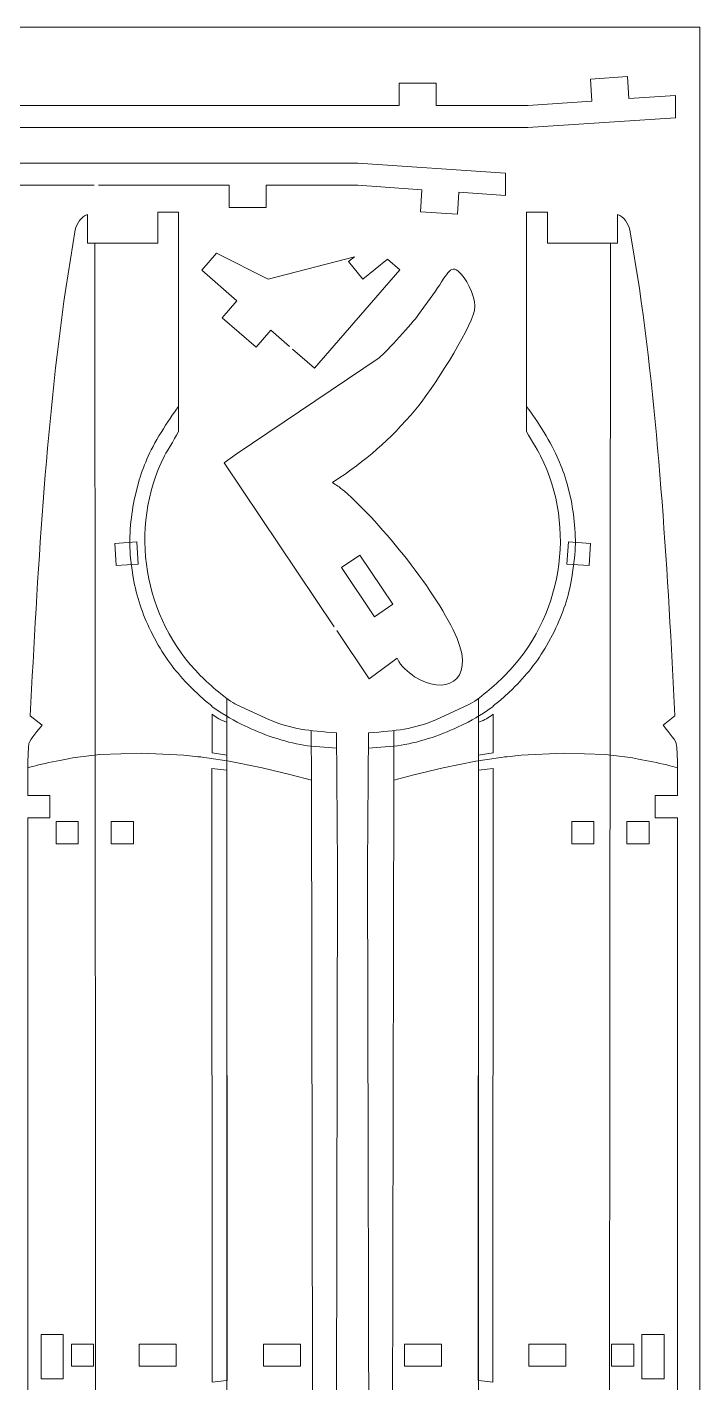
# Model space of a CAD drawing. Header units: centimetres. Extents: x -90 to 56, y -28 to 1.
# Drawn here: x -77.63 to -68.52, y -16.9 to 1.44 of the extents above; entities that cross this region are included whole.
import ezdxf

# ---------------------------------------------------------------- set-up
doc = ezdxf.new("R2010")
doc.units = ezdxf.units.CM
doc.header["$MEASUREMENT"] = 0
doc.layers.add('Camada 1', color=7, linetype='Continuous')

msp = doc.modelspace()

# ---------------------------------------------------------------- linework, layer by layer
at = {"layer": 'Camada 1', "color": 1, "lineweight": 0}
msp.add_lwpolyline([(-89.52102, -28.26382), (-68.52102, -28.26382), (-68.52102, 1.43618), (-89.52102, 1.43618), (-89.52102, -28.26382)], close=True, dxfattribs=at)
at = {"layer": 'Camada 1', "color": 3, "lineweight": 9}
for points, knots in [([(-78.4561, 0.37736), (-78.4561, 0.37736), (-80.84184, 0.37736), (-80.84184, 0.37736), (-80.84184, 0.37736), (-80.84184, 0.37736), (-80.84184, 0.67737), (-80.84184, 0.67737), (-80.84184, 0.67737), (-80.84184, 0.67737), (-81.34188, 0.67737), (-81.34188, 0.67737), (-81.34188, 0.67737), (-81.34188, 0.67737), (-81.34188, 0.37736), (-81.34188, 0.37736), (-81.34188, 0.37736), (-81.34188, 0.37736), (-82.59195, 0.37736), (-82.59195, 0.37736), (-82.59195, 0.37736), (-82.59195, 0.37736), (-83.59201, 0.45677), (-83.59201, 0.45677), (-83.59201, 0.45677), (-83.59201, 0.45677), (-83.56848, 0.75679), (-83.56848, 0.75679), (-83.56848, 0.75679), (-83.56848, 0.75679), (-84.0685, 0.79503), (-84.0685, 0.79503), (-84.0685, 0.79503), (-84.0685, 0.79503), (-84.09203, 0.49501), (-84.09203, 0.49501), (-84.09203, 0.49501), (-84.09203, 0.49501), (-84.59207, 0.53619), (-84.59207, 0.53619), (-84.59207, 0.53619), (-84.59207, 0.53619), (-84.59207, 0.23617), (-84.59207, 0.23617), (-84.59207, 0.23617), (-84.59207, 0.23617), (-82.59195, 0.07734), (-82.59195, 0.07734), (-82.59195, 0.07734), (-82.59195, 0.07734), (-70.85009, 0.07734), (-70.85009, 0.07734), (-70.85009, 0.07734), (-70.85009, 0.07734), (-68.84997, 0.2097), (-68.84997, 0.2097), (-68.84997, 0.2097), (-68.84997, 0.2097), (-68.84997, 0.50972), (-68.84997, 0.50972), (-68.84997, 0.50972), (-68.84997, 0.50972), (-69.48236, 0.46854), (-69.48236, 0.46854), (-69.48236, 0.46854), (-69.48236, 0.46854), (-69.50295, 0.76856), (-69.50295, 0.76856), (-69.50295, 0.76856), (-69.50295, 0.76856), (-70.00004, 0.73326), (-70.00004, 0.73326), (-70.00004, 0.73326), (-70.00004, 0.73326), (-69.98239, 0.43324), (-69.98239, 0.43324), (-69.98239, 0.43324), (-69.98239, 0.43324), (-70.85009, 0.37736), (-70.85009, 0.37736), (-70.85009, 0.37736), (-70.85009, 0.37736), (-72.09134, 0.37736), (-72.09134, 0.37736), (-72.09134, 0.37736), (-72.09134, 0.37736), (-72.09134, 0.67737), (-72.09134, 0.67737), (-72.09134, 0.67737), (-72.09134, 0.67737), (-72.59137, 0.67737), (-72.59137, 0.67737), (-72.59137, 0.67737), (-72.59137, 0.67737), (-72.59137, 0.37736), (-72.59137, 0.37736), (-72.59137, 0.37736), (-72.59137, 0.37736), (-78.39727, 0.37736), (-78.39727, 0.37736)], [0, 0, 0, 0, 0.03846154, 0.03846154, 0.03846154, 0.03846154, 0.07692308, 0.07692308, 0.07692308, 0.07692308, 0.11538462, 0.11538462, 0.11538462, 0.11538462, 0.15384615, 0.15384615, 0.15384615, 0.15384615, 0.19230769, 0.19230769, 0.19230769, 0.19230769, 0.23076923, 0.23076923, 0.23076923, 0.23076923, 0.26923077, 0.26923077, 0.26923077, 0.26923077, 0.30769231, 0.30769231, 0.30769231, 0.30769231, 0.34615385, 0.34615385, 0.34615385, 0.34615385, 0.38461538, 0.38461538, 0.38461538, 0.38461538, 0.42307692, 0.42307692, 0.42307692, 0.42307692, 0.46153846, 0.46153846, 0.46153846, 0.46153846, 0.5, 0.5, 0.5, 0.5, 0.53846154, 0.53846154, 0.53846154, 0.53846154, 0.57692308, 0.57692308, 0.57692308, 0.57692308, 0.61538462, 0.61538462, 0.61538462, 0.61538462, 0.65384615, 0.65384615, 0.65384615, 0.65384615, 0.69230769, 0.69230769, 0.69230769, 0.69230769, 0.73076923, 0.73076923, 0.73076923, 0.73076923, 0.76923077, 0.76923077, 0.76923077, 0.76923077, 0.80769231, 0.80769231, 0.80769231, 0.80769231, 0.84615385, 0.84615385, 0.84615385, 0.84615385, 0.88461538, 0.88461538, 0.88461538, 0.88461538, 0.92307692, 0.92307692, 0.92307692, 0.92307692, 1, 1, 1, 1]), ([(-76.71672, -0.70352), (-76.71672, -0.70352), (-83.14184, -0.70352), (-83.14184, -0.70352), (-83.14184, -0.70352), (-83.14184, -0.70352), (-83.14184, -1.00354), (-83.14184, -1.00354), (-83.14184, -1.00354), (-83.14184, -1.00354), (-83.64187, -1.00354), (-83.64187, -1.00354), (-83.64187, -1.00354), (-83.64187, -1.00354), (-83.64187, -0.70352), (-83.64187, -0.70352), (-83.64187, -0.70352), (-83.64187, -0.70352), (-84.89194, -0.70352), (-84.89194, -0.70352), (-84.89194, -0.70352), (-84.89194, -0.70352), (-85.892, -0.78294), (-85.892, -0.78294), (-85.892, -0.78294), (-85.892, -0.78294), (-85.86847, -1.08295), (-85.86847, -1.08295), (-85.86847, -1.08295), (-85.86847, -1.08295), (-86.3685, -1.12413), (-86.3685, -1.12413), (-86.3685, -1.12413), (-86.3685, -1.12413), (-86.39203, -0.82411), (-86.39203, -0.82411), (-86.39203, -0.82411), (-86.39203, -0.82411), (-86.89206, -0.86235), (-86.89206, -0.86235), (-86.89206, -0.86235), (-86.89206, -0.86235), (-86.89206, -0.56233), (-86.89206, -0.56233), (-86.89206, -0.56233), (-86.89206, -0.56233), (-84.89194, -0.4035), (-84.89194, -0.4035), (-84.89194, -0.4035), (-84.89194, -0.4035), (-73.15008, -0.4035), (-73.15008, -0.4035), (-73.15008, -0.4035), (-73.15008, -0.4035), (-71.14997, -0.5388), (-71.14997, -0.5388), (-71.14997, -0.5388), (-71.14997, -0.5388), (-71.14997, -0.83882), (-71.14997, -0.83882), (-71.14997, -0.83882), (-71.14997, -0.83882), (-71.78236, -0.7947), (-71.78236, -0.7947), (-71.78236, -0.7947), (-71.78236, -0.7947), (-71.80295, -1.09472), (-71.80295, -1.09472), (-71.80295, -1.09472), (-71.80295, -1.09472), (-72.30004, -1.06236), (-72.30004, -1.06236), (-72.30004, -1.06236), (-72.30004, -1.06236), (-72.28239, -0.76234), (-72.28239, -0.76234), (-72.28239, -0.76234), (-72.28239, -0.76234), (-73.15008, -0.70352), (-73.15008, -0.70352), (-73.15008, -0.70352), (-73.15008, -0.70352), (-74.39133, -0.70352), (-74.39133, -0.70352), (-74.39133, -0.70352), (-74.39133, -0.70352), (-74.39133, -1.00354), (-74.39133, -1.00354), (-74.39133, -1.00354), (-74.39133, -1.00354), (-74.89136, -1.00354), (-74.89136, -1.00354), (-74.89136, -1.00354), (-74.89136, -1.00354), (-74.89136, -0.70352), (-74.89136, -0.70352), (-74.89136, -0.70352), (-74.89136, -0.70352), (-76.65789, -0.70352), (-76.65789, -0.70352)], [0, 0, 0, 0, 0.03846154, 0.03846154, 0.03846154, 0.03846154, 0.07692308, 0.07692308, 0.07692308, 0.07692308, 0.11538462, 0.11538462, 0.11538462, 0.11538462, 0.15384615, 0.15384615, 0.15384615, 0.15384615, 0.19230769, 0.19230769, 0.19230769, 0.19230769, 0.23076923, 0.23076923, 0.23076923, 0.23076923, 0.26923077, 0.26923077, 0.26923077, 0.26923077, 0.30769231, 0.30769231, 0.30769231, 0.30769231, 0.34615385, 0.34615385, 0.34615385, 0.34615385, 0.38461538, 0.38461538, 0.38461538, 0.38461538, 0.42307692, 0.42307692, 0.42307692, 0.42307692, 0.46153846, 0.46153846, 0.46153846, 0.46153846, 0.5, 0.5, 0.5, 0.5, 0.53846154, 0.53846154, 0.53846154, 0.53846154, 0.57692308, 0.57692308, 0.57692308, 0.57692308, 0.61538462, 0.61538462, 0.61538462, 0.61538462, 0.65384615, 0.65384615, 0.65384615, 0.65384615, 0.69230769, 0.69230769, 0.69230769, 0.69230769, 0.73076923, 0.73076923, 0.73076923, 0.73076923, 0.76923077, 0.76923077, 0.76923077, 0.76923077, 0.80769231, 0.80769231, 0.80769231, 0.80769231, 0.84615385, 0.84615385, 0.84615385, 0.84615385, 0.88461538, 0.88461538, 0.88461538, 0.88461538, 0.92307692, 0.92307692, 0.92307692, 0.92307692, 1, 1, 1, 1]), ([(-73.43652, -8.10903), (-73.82521, -8.07581), (-74.03452, -8.06214), (-74.3454, -7.93255), (-74.3454, -7.93255), (-74.3454, -7.93255), (-74.7866, -7.72959), (-74.7866, -7.72959), (-74.7866, -7.72959), (-74.92739, -7.65939), (-75.1493, -7.46398), (-75.2778, -7.33545), (-75.2778, -7.33545), (-76.05511, -6.55801), (-76.25751, -5.34408), (-75.76605, -4.36175), (-75.76605, -4.36175), (-75.72921, -4.28811), (-75.58329, -4.0601), (-75.57488, -4.02938), (-75.57488, -4.02938), (-75.57488, -4.02938), (-75.57488, -1.06745), (-75.57488, -1.06745), (-75.57488, -1.06745), (-75.57488, -1.06745), (-75.85725, -1.06745), (-75.85725, -1.06745), (-75.85725, -1.06745), (-75.85725, -1.06745), (-75.85725, -1.48512), (-75.85725, -1.48512), (-75.85725, -1.48512), (-75.85725, -1.48512), (-76.8073, -1.48512), (-76.8073, -1.48512), (-76.8073, -1.48512), (-76.8073, -1.48512), (-76.8073, -1.0998), (-76.8073, -1.0998), (-76.8073, -1.0998), (-76.89083, -1.12764), (-76.95326, -1.21891), (-76.97496, -1.30569), (-76.97496, -1.30569), (-76.97496, -1.30569), (-77.10144, -2.09691), (-77.10144, -2.09691), (-77.10144, -2.09691), (-77.37695, -4.00389), (-77.48381, -5.95636), (-77.58382, -7.8796), (-77.58382, -7.8796), (-77.58382, -7.8796), (-77.42204, -8.00314), (-77.42204, -8.00314), (-77.42204, -8.00314), (-77.4642, -8.05793), (-77.58308, -8.1913), (-77.60147, -8.25316), (-77.60147, -8.25316), (-77.62327, -8.32651), (-77.61618, -8.94981), (-77.61618, -8.95614), (-77.61618, -8.95614), (-77.61618, -8.95614), (-77.31616, -8.95614), (-77.31616, -8.95614), (-77.31616, -8.95614), (-77.31616, -8.95614), (-77.31616, -9.2591), (-77.31616, -9.2591), (-77.31616, -9.2591), (-77.31616, -9.2591), (-77.61618, -9.2591), (-77.61618, -9.2591), (-77.61618, -9.2591), (-77.61618, -15.52613), (-77.61618, -21.79316), (-77.61618, -28.06019), (-77.61618, -28.06019), (-77.61618, -28.06019), (-75.28957, -27.71605), (-75.28957, -27.71605), (-75.28957, -27.71605), (-75.28957, -27.71605), (-75.29251, -24.13349), (-75.29251, -24.13349), (-75.29251, -24.13349), (-75.29826, -24.11818), (-75.51185, -23.89822), (-75.57782, -23.79523), (-75.57782, -23.79523), (-75.75587, -23.51826), (-75.88078, -23.28935), (-75.96314, -22.95989), (-75.96314, -22.95989), (-76.06, -22.57246), (-76.08082, -22.10275), (-75.97784, -21.7157), (-75.97784, -21.7157), (-75.86804, -21.30304), (-75.72017, -20.95916), (-75.43663, -20.62446), (-75.43663, -20.62446), (-75.00378, -20.1135), (-74.40625, -19.78323), (-73.75712, -19.70676), (-73.75712, -19.70676), (-73.75712, -19.70676), (-73.44534, -19.68617), (-73.44534, -19.68617), (-73.44534, -19.68617), (-73.44534, -19.68617), (-73.42475, -9.91796), (-73.42475, -9.91796), (-73.42475, -9.91796), (-73.42475, -9.91796), (-73.43652, -8.10903), (-73.43652, -8.10903)], [0, 0, 0, 0, 0.03225806, 0.03225806, 0.03225806, 0.03225806, 0.06451613, 0.06451613, 0.06451613, 0.06451613, 0.09677419, 0.09677419, 0.09677419, 0.09677419, 0.12903226, 0.12903226, 0.12903226, 0.12903226, 0.16129032, 0.16129032, 0.16129032, 0.16129032, 0.19354839, 0.19354839, 0.19354839, 0.19354839, 0.22580645, 0.22580645, 0.22580645, 0.22580645, 0.25806452, 0.25806452, 0.25806452, 0.25806452, 0.29032258, 0.29032258, 0.29032258, 0.29032258, 0.32258065, 0.32258065, 0.32258065, 0.32258065, 0.35483871, 0.35483871, 0.35483871, 0.35483871, 0.38709677, 0.38709677, 0.38709677, 0.38709677, 0.41935484, 0.41935484, 0.41935484, 0.41935484, 0.4516129, 0.4516129, 0.4516129, 0.4516129, 0.48387097, 0.48387097, 0.48387097, 0.48387097, 0.51612903, 0.51612903, 0.51612903, 0.51612903, 0.5483871, 0.5483871, 0.5483871, 0.5483871, 0.58064516, 0.58064516, 0.58064516, 0.58064516, 0.61290323, 0.61290323, 0.61290323, 0.61290323, 0.64516129, 0.64516129, 0.64516129, 0.64516129, 0.67741935, 0.67741935, 0.67741935, 0.67741935, 0.70967742, 0.70967742, 0.70967742, 0.70967742, 0.74193548, 0.74193548, 0.74193548, 0.74193548, 0.77419355, 0.77419355, 0.77419355, 0.77419355, 0.80645161, 0.80645161, 0.80645161, 0.80645161, 0.83870968, 0.83870968, 0.83870968, 0.83870968, 0.87096774, 0.87096774, 0.87096774, 0.87096774, 0.90322581, 0.90322581, 0.90322581, 0.90322581, 0.93548387, 0.93548387, 0.93548387, 0.93548387, 1, 1, 1, 1]), ([(-73.00552, -8.10903), (-72.61684, -8.0758), (-72.40752, -8.06214), (-72.09665, -7.93255), (-72.09665, -7.93255), (-72.09665, -7.93255), (-71.65545, -7.72959), (-71.65545, -7.72959), (-71.65545, -7.72959), (-71.51466, -7.65939), (-71.29274, -7.46398), (-71.16424, -7.33545), (-71.16424, -7.33545), (-70.38693, -6.55801), (-70.18453, -5.34407), (-70.67599, -4.36175), (-70.67599, -4.36175), (-70.71284, -4.2881), (-70.85876, -4.0601), (-70.86717, -4.02938), (-70.86717, -4.02938), (-70.86717, -4.02938), (-70.86717, -1.06744), (-70.86717, -1.06744), (-70.86717, -1.06744), (-70.86717, -1.06744), (-70.5848, -1.06744), (-70.5848, -1.06744), (-70.5848, -1.06744), (-70.5848, -1.06744), (-70.5848, -1.48511), (-70.5848, -1.48511), (-70.5848, -1.48511), (-70.5848, -1.48511), (-69.63474, -1.48511), (-69.63474, -1.48511), (-69.63474, -1.48511), (-69.63474, -1.48511), (-69.63474, -1.0998), (-69.63474, -1.0998), (-69.63474, -1.0998), (-69.55122, -1.12764), (-69.48878, -1.21891), (-69.46708, -1.30569), (-69.46708, -1.30569), (-69.46708, -1.30569), (-69.3406, -2.09691), (-69.3406, -2.09691), (-69.3406, -2.09691), (-69.06509, -4.00389), (-68.95824, -5.95636), (-68.85822, -7.8796), (-68.85822, -7.8796), (-68.85822, -7.8796), (-69.02, -8.00314), (-69.02, -8.00314), (-69.02, -8.00314), (-68.97784, -8.05793), (-68.85897, -8.19129), (-68.84058, -8.25315), (-68.84058, -8.25315), (-68.81878, -8.32651), (-68.82587, -8.94981), (-68.82587, -8.95614), (-68.82587, -8.95614), (-68.82587, -8.95614), (-69.12589, -8.95614), (-69.12589, -8.95614), (-69.12589, -8.95614), (-69.12589, -8.95614), (-69.12589, -9.2591), (-69.12589, -9.2591), (-69.12589, -9.2591), (-69.12589, -9.2591), (-68.82587, -9.2591), (-68.82587, -9.2591), (-68.82587, -9.2591), (-68.82587, -15.52613), (-68.82587, -21.79316), (-68.82587, -28.06019), (-68.82587, -28.06019), (-68.82587, -28.06019), (-71.15248, -27.71605), (-71.15248, -27.71605), (-71.15248, -27.71605), (-71.15248, -27.71605), (-71.14954, -24.13349), (-71.14954, -24.13349), (-71.14954, -24.13349), (-71.14378, -24.11818), (-70.9302, -23.89822), (-70.86423, -23.79523), (-70.86423, -23.79523), (-70.68617, -23.51826), (-70.56127, -23.28935), (-70.47891, -22.95989), (-70.47891, -22.95989), (-70.38205, -22.57246), (-70.36122, -22.10275), (-70.4642, -21.7157), (-70.4642, -21.7157), (-70.574, -21.30303), (-70.72188, -20.95915), (-71.00541, -20.62446), (-71.00541, -20.62446), (-71.43826, -20.1135), (-72.03579, -19.78323), (-72.68492, -19.70676), (-72.68492, -19.70676), (-72.68492, -19.70676), (-72.9967, -19.68617), (-72.9967, -19.68617), (-72.9967, -19.68617), (-72.9967, -19.68617), (-73.01729, -9.91795), (-73.01729, -9.91795), (-73.01729, -9.91795), (-73.01729, -9.91795), (-73.00552, -8.10903), (-73.00552, -8.10903)], [0, 0, 0, 0, 0.03225806, 0.03225806, 0.03225806, 0.03225806, 0.06451613, 0.06451613, 0.06451613, 0.06451613, 0.09677419, 0.09677419, 0.09677419, 0.09677419, 0.12903226, 0.12903226, 0.12903226, 0.12903226, 0.16129032, 0.16129032, 0.16129032, 0.16129032, 0.19354839, 0.19354839, 0.19354839, 0.19354839, 0.22580645, 0.22580645, 0.22580645, 0.22580645, 0.25806452, 0.25806452, 0.25806452, 0.25806452, 0.29032258, 0.29032258, 0.29032258, 0.29032258, 0.32258065, 0.32258065, 0.32258065, 0.32258065, 0.35483871, 0.35483871, 0.35483871, 0.35483871, 0.38709677, 0.38709677, 0.38709677, 0.38709677, 0.41935484, 0.41935484, 0.41935484, 0.41935484, 0.4516129, 0.4516129, 0.4516129, 0.4516129, 0.48387097, 0.48387097, 0.48387097, 0.48387097, 0.51612903, 0.51612903, 0.51612903, 0.51612903, 0.5483871, 0.5483871, 0.5483871, 0.5483871, 0.58064516, 0.58064516, 0.58064516, 0.58064516, 0.61290323, 0.61290323, 0.61290323, 0.61290323, 0.64516129, 0.64516129, 0.64516129, 0.64516129, 0.67741935, 0.67741935, 0.67741935, 0.67741935, 0.70967742, 0.70967742, 0.70967742, 0.70967742, 0.74193548, 0.74193548, 0.74193548, 0.74193548, 0.77419355, 0.77419355, 0.77419355, 0.77419355, 0.80645161, 0.80645161, 0.80645161, 0.80645161, 0.83870968, 0.83870968, 0.83870968, 0.83870968, 0.87096774, 0.87096774, 0.87096774, 0.87096774, 0.90322581, 0.90322581, 0.90322581, 0.90322581, 0.93548387, 0.93548387, 0.93548387, 0.93548387, 1, 1, 1, 1]), ([(-74.03231, -2.92055), (-74.03231, -2.92055), (-73.73596, -3.17816), (-73.73596, -3.17816), (-73.73596, -3.17816), (-73.73596, -3.17816), (-72.58007, -1.84846), (-72.58007, -1.84846), (-72.58007, -1.84846), (-72.58007, -1.84846), (-72.74656, -1.70374), (-72.74656, -1.70374), (-72.74656, -1.70374), (-72.74656, -1.70374), (-73.08437, -1.9713), (-73.08437, -1.9713), (-73.08437, -1.9713), (-73.08437, -1.9713), (-73.27413, -1.73229), (-73.27413, -1.73229), (-73.27413, -1.73229), (-73.27413, -1.73229), (-73.19521, -1.66839), (-73.19521, -1.66839), (-73.19521, -1.66839), (-73.19521, -1.66839), (-74.36245, -1.97102), (-74.36245, -1.97102), (-74.36245, -1.97102), (-74.36245, -1.97102), (-75.06253, -1.61966), (-75.06253, -1.61966), (-75.06253, -1.61966), (-75.06253, -1.61966), (-75.26322, -1.85053), (-75.26322, -1.85053), (-75.26322, -1.85053), (-75.26322, -1.85053), (-74.78596, -2.26541), (-74.78596, -2.26541), (-74.78596, -2.26541), (-74.78596, -2.26541), (-74.98472, -2.49406), (-74.98472, -2.49406), (-74.98472, -2.49406), (-74.98472, -2.49406), (-74.52742, -2.89158), (-74.52742, -2.89158), (-74.52742, -2.89158), (-74.52742, -2.89158), (-74.32866, -2.66293), (-74.32866, -2.66293), (-74.32866, -2.66293), (-74.32866, -2.66293), (-74.07671, -2.88195), (-74.07671, -2.88195)], [0, 0, 0, 0, 0.06666667, 0.06666667, 0.06666667, 0.06666667, 0.13333333, 0.13333333, 0.13333333, 0.13333333, 0.2, 0.2, 0.2, 0.2, 0.26666667, 0.26666667, 0.26666667, 0.26666667, 0.33333333, 0.33333333, 0.33333333, 0.33333333, 0.4, 0.4, 0.4, 0.4, 0.46666667, 0.46666667, 0.46666667, 0.46666667, 0.53333333, 0.53333333, 0.53333333, 0.53333333, 0.6, 0.6, 0.6, 0.6, 0.66666667, 0.66666667, 0.66666667, 0.66666667, 0.73333333, 0.73333333, 0.73333333, 0.73333333, 0.8, 0.8, 0.8, 0.8, 0.86666667, 0.86666667, 0.86666667, 0.86666667, 1, 1, 1, 1]), ([(-73.46851, -6.67597), (-73.46851, -6.67597), (-74.96086, -4.45545), (-74.96086, -4.45545), (-74.96086, -4.45545), (-74.96086, -4.45545), (-74.79834, -4.33875), (-74.79834, -4.33875), (-74.79834, -4.33875), (-74.79834, -4.33875), (-72.86296, -3.03687), (-72.86296, -3.03687), (-72.86296, -3.03687), (-72.74962, -2.94321), (-72.4138, -2.56815), (-72.3277, -2.45231), (-72.3277, -2.45231), (-72.3277, -2.45231), (-72.10099, -2.13618), (-72.10099, -2.13618), (-72.10099, -2.13618), (-71.92956, -1.89157), (-71.89241, -1.73799), (-71.7457, -1.91074), (-71.7457, -1.91074), (-71.65638, -2.01592), (-71.53743, -2.24891), (-71.5734, -2.39765), (-71.5734, -2.39765), (-71.64237, -2.68283), (-72.13915, -3.46198), (-72.36647, -3.73087), (-72.36647, -3.73087), (-72.73669, -4.1688), (-73.01909, -4.40523), (-73.4918, -4.72407), (-73.4918, -4.72407), (-73.43804, -4.76537), (-73.41318, -4.76932), (-73.33209, -4.83987), (-73.33209, -4.83987), (-72.83485, -5.27249), (-72.06532, -6.21887), (-71.80637, -6.83356), (-71.80637, -6.83356), (-71.55774, -7.42376), (-71.98854, -7.60475), (-72.38116, -7.349), (-72.38116, -7.349), (-72.47135, -7.27963), (-72.56993, -7.21871), (-72.61665, -7.09982), (-72.61665, -7.09982), (-72.61665, -7.09982), (-72.99694, -7.37762), (-72.99694, -7.37762), (-72.99694, -7.37762), (-72.99694, -7.37762), (-73.43569, -6.72479), (-73.43569, -6.72479)], [0, 0, 0, 0, 0.0625, 0.0625, 0.0625, 0.0625, 0.125, 0.125, 0.125, 0.125, 0.1875, 0.1875, 0.1875, 0.1875, 0.25, 0.25, 0.25, 0.25, 0.3125, 0.3125, 0.3125, 0.3125, 0.375, 0.375, 0.375, 0.375, 0.4375, 0.4375, 0.4375, 0.4375, 0.5, 0.5, 0.5, 0.5, 0.5625, 0.5625, 0.5625, 0.5625, 0.625, 0.625, 0.625, 0.625, 0.6875, 0.6875, 0.6875, 0.6875, 0.75, 0.75, 0.75, 0.75, 0.8125, 0.8125, 0.8125, 0.8125, 0.875, 0.875, 0.875, 0.875, 1, 1, 1, 1])]:
    msp.add_open_spline(points, degree=3, knots=knots, dxfattribs=at)
for points in [[(-76.71024, -1.48512), (-76.71024, -1.48512), (-76.68965, -27.92195), (-76.68965, -27.92195)], [(-69.73181, -1.48511), (-69.73181, -1.48511), (-69.7524, -27.92194), (-69.7524, -27.92194)], [(-74.92483, -20.15385), (-74.92483, -20.15385), (-74.92483, -7.63842), (-74.92483, -7.63842)], [(-71.51721, -20.15384), (-71.51721, -20.15384), (-71.51721, -7.63841), (-71.51721, -7.63841)]]:
    msp.add_open_spline(points, degree=3, dxfattribs=at)
at = {"layer": 'Camada 1', "color": 1, "lineweight": 9}
for points, knots in [([(-75.57488, -3.69407), (-75.71913, -3.88642), (-75.91926, -4.19702), (-76.00431, -4.40881), (-76.00431, -4.40881), (-76.04319, -4.50562), (-76.09398, -4.62631), (-76.11903, -4.72648), (-76.11903, -4.72648), (-76.11903, -4.72648), (-76.17785, -4.95885), (-76.17785, -4.95885), (-76.17785, -4.95885), (-76.22319, -5.20152), (-76.25391, -5.49856), (-76.22491, -5.74419), (-76.22491, -5.74419), (-76.22491, -5.74419), (-76.18962, -6.00891), (-76.18962, -6.00891), (-76.18962, -6.00891), (-76.14063, -6.27083), (-76.07028, -6.49368), (-75.95137, -6.73248), (-75.95137, -6.73248), (-75.95137, -6.73248), (-75.85137, -6.92073), (-75.85137, -6.92073), (-75.85137, -6.92073), (-75.7193, -7.15185), (-75.57057, -7.33101), (-75.38369, -7.51782), (-75.38369, -7.51782), (-75.38369, -7.51782), (-75.22486, -7.66489), (-75.22486, -7.66489), (-75.22486, -7.66489), (-75.22486, -7.66489), (-75.12485, -7.74136), (-75.12485, -7.74136), (-75.12485, -7.74136), (-75.12485, -7.74136), (-75.12485, -7.75019), (-75.12485, -7.75019), (-75.12485, -7.75019), (-74.90921, -7.89396), (-74.87262, -7.92445), (-74.63953, -8.03256), (-74.63953, -8.03256), (-74.40219, -8.14263), (-74.09026, -8.25012), (-73.83066, -8.28257), (-73.83066, -8.28257), (-73.83066, -8.28257), (-73.43652, -8.31493), (-73.43652, -8.31493)], [0, 0, 0, 0, 0.06666667, 0.06666667, 0.06666667, 0.06666667, 0.13333333, 0.13333333, 0.13333333, 0.13333333, 0.2, 0.2, 0.2, 0.2, 0.26666667, 0.26666667, 0.26666667, 0.26666667, 0.33333333, 0.33333333, 0.33333333, 0.33333333, 0.4, 0.4, 0.4, 0.4, 0.46666667, 0.46666667, 0.46666667, 0.46666667, 0.53333333, 0.53333333, 0.53333333, 0.53333333, 0.6, 0.6, 0.6, 0.6, 0.66666667, 0.66666667, 0.66666667, 0.66666667, 0.73333333, 0.73333333, 0.73333333, 0.73333333, 0.8, 0.8, 0.8, 0.8, 0.86666667, 0.86666667, 0.86666667, 0.86666667, 1, 1, 1, 1]), ([(-70.86717, -3.69406), (-70.72291, -3.88642), (-70.52278, -4.19701), (-70.43773, -4.40881), (-70.43773, -4.40881), (-70.39885, -4.50562), (-70.34806, -4.62631), (-70.32302, -4.72648), (-70.32302, -4.72648), (-70.32302, -4.72648), (-70.26419, -4.95885), (-70.26419, -4.95885), (-70.26419, -4.95885), (-70.21886, -5.20152), (-70.18814, -5.49856), (-70.21713, -5.74418), (-70.21713, -5.74418), (-70.21713, -5.74418), (-70.25242, -6.00891), (-70.25242, -6.00891), (-70.25242, -6.00891), (-70.30141, -6.27083), (-70.37176, -6.49367), (-70.49067, -6.73248), (-70.49067, -6.73248), (-70.49067, -6.73248), (-70.59068, -6.92072), (-70.59068, -6.92072), (-70.59068, -6.92072), (-70.72275, -7.15184), (-70.87147, -7.331), (-71.05835, -7.51782), (-71.05835, -7.51782), (-71.05835, -7.51782), (-71.21718, -7.66489), (-71.21718, -7.66489), (-71.21718, -7.66489), (-71.21718, -7.66489), (-71.31719, -7.74136), (-71.31719, -7.74136), (-71.31719, -7.74136), (-71.31719, -7.74136), (-71.31719, -7.75019), (-71.31719, -7.75019), (-71.31719, -7.75019), (-71.53284, -7.89396), (-71.56942, -7.92444), (-71.80252, -8.03255), (-71.80252, -8.03255), (-72.03986, -8.14263), (-72.35178, -8.25012), (-72.61138, -8.28257), (-72.61138, -8.28257), (-72.61138, -8.28257), (-73.00552, -8.31492), (-73.00552, -8.31492)], [0, 0, 0, 0, 0.06666667, 0.06666667, 0.06666667, 0.06666667, 0.13333333, 0.13333333, 0.13333333, 0.13333333, 0.2, 0.2, 0.2, 0.2, 0.26666667, 0.26666667, 0.26666667, 0.26666667, 0.33333333, 0.33333333, 0.33333333, 0.33333333, 0.4, 0.4, 0.4, 0.4, 0.46666667, 0.46666667, 0.46666667, 0.46666667, 0.53333333, 0.53333333, 0.53333333, 0.53333333, 0.6, 0.6, 0.6, 0.6, 0.66666667, 0.66666667, 0.66666667, 0.66666667, 0.73333333, 0.73333333, 0.73333333, 0.73333333, 0.8, 0.8, 0.8, 0.8, 0.86666667, 0.86666667, 0.86666667, 0.86666667, 1, 1, 1, 1]), ([(-75.12191, -8.3767), (-75.12191, -8.3767), (-75.12191, -7.85607), (-75.12191, -7.85607), (-75.12191, -7.85607), (-75.04466, -7.91402), (-75.02395, -7.9299), (-74.92778, -7.96196), (-74.92778, -7.96196), (-74.92778, -7.96196), (-74.92483, -7.96196), (-74.92483, -7.96196), (-74.92483, -7.96196), (-74.92483, -7.96196), (-74.92483, -8.40905), (-74.92483, -8.40905), (-74.92483, -8.40905), (-74.92483, -8.40905), (-75.12191, -8.3767), (-75.12191, -8.3767)], [0, 0, 0, 0, 0.16666667, 0.16666667, 0.16666667, 0.16666667, 0.33333333, 0.33333333, 0.33333333, 0.33333333, 0.5, 0.5, 0.5, 0.5, 0.66666667, 0.66666667, 0.66666667, 0.66666667, 1, 1, 1, 1]), ([(-71.32013, -8.37669), (-71.32013, -8.37669), (-71.32013, -7.85607), (-71.32013, -7.85607), (-71.32013, -7.85607), (-71.39739, -7.91402), (-71.41809, -7.9299), (-71.51426, -7.96196), (-71.51426, -7.96196), (-71.51426, -7.96196), (-71.51721, -7.96196), (-71.51721, -7.96196), (-71.51721, -7.96196), (-71.51721, -7.96196), (-71.51721, -8.40904), (-71.51721, -8.40904), (-71.51721, -8.40904), (-71.51721, -8.40904), (-71.32013, -8.37669), (-71.32013, -8.37669)], [0, 0, 0, 0, 0.16666667, 0.16666667, 0.16666667, 0.16666667, 0.33333333, 0.33333333, 0.33333333, 0.33333333, 0.5, 0.5, 0.5, 0.5, 0.66666667, 0.66666667, 0.66666667, 0.66666667, 1, 1, 1, 1]), ([(-73.75712, -19.70382), (-73.75712, -19.70382), (-73.77772, -8.75024), (-73.77772, -8.75024), (-73.77772, -8.75024), (-73.77772, -8.75024), (-73.78065, -8.07962), (-73.78065, -8.07962)], [0, 0, 0, 0, 0.33333333, 0.33333333, 0.33333333, 0.33333333, 1, 1, 1, 1]), ([(-72.68492, -19.70382), (-72.68492, -19.70382), (-72.66433, -8.75024), (-72.66433, -8.75024), (-72.66433, -8.75024), (-72.66433, -8.75024), (-72.66139, -8.07961), (-72.66139, -8.07961)], [0, 0, 0, 0, 0.33333333, 0.33333333, 0.33333333, 0.33333333, 1, 1, 1, 1]), ([(-77.61618, -8.58259), (-77.47353, -8.53505), (-77.09424, -8.45778), (-76.93966, -8.43846), (-76.93966, -8.43846), (-76.93966, -8.43846), (-76.64259, -8.40317), (-76.64259, -8.40317), (-76.64259, -8.40317), (-76.64259, -8.40317), (-76.07491, -8.38257), (-76.07491, -8.38257), (-76.07491, -8.38257), (-76.07491, -8.38257), (-75.50429, -8.41199), (-75.50429, -8.41199), (-75.50429, -8.41199), (-75.398, -8.42527), (-75.30788, -8.42628), (-75.19545, -8.44728), (-75.19545, -8.44728), (-75.19545, -8.44728), (-74.88954, -8.49141), (-74.88954, -8.49141), (-74.88954, -8.49141), (-74.88954, -8.49141), (-74.4454, -8.57964), (-74.4454, -8.57964), (-74.4454, -8.57964), (-74.4454, -8.57964), (-74.05126, -8.67377), (-74.05126, -8.67377), (-74.05126, -8.67377), (-74.05126, -8.67377), (-73.77772, -8.75024), (-73.77772, -8.75024)], [0, 0, 0, 0, 0.1, 0.1, 0.1, 0.1, 0.2, 0.2, 0.2, 0.2, 0.3, 0.3, 0.3, 0.3, 0.4, 0.4, 0.4, 0.4, 0.5, 0.5, 0.5, 0.5, 0.6, 0.6, 0.6, 0.6, 0.7, 0.7, 0.7, 0.7, 0.8, 0.8, 0.8, 0.8, 1, 1, 1, 1]), ([(-68.82587, -8.58258), (-68.96851, -8.53504), (-69.34781, -8.45778), (-69.50238, -8.43846), (-69.50238, -8.43846), (-69.50238, -8.43846), (-69.79946, -8.40316), (-69.79946, -8.40316), (-69.79946, -8.40316), (-69.79946, -8.40316), (-70.36714, -8.38257), (-70.36714, -8.38257), (-70.36714, -8.38257), (-70.36714, -8.38257), (-70.93776, -8.41199), (-70.93776, -8.41199), (-70.93776, -8.41199), (-71.04405, -8.42527), (-71.13416, -8.42628), (-71.2466, -8.44728), (-71.2466, -8.44728), (-71.2466, -8.44728), (-71.5525, -8.49141), (-71.5525, -8.49141), (-71.5525, -8.49141), (-71.5525, -8.49141), (-71.99664, -8.57964), (-71.99664, -8.57964), (-71.99664, -8.57964), (-71.99664, -8.57964), (-72.39078, -8.67377), (-72.39078, -8.67377), (-72.39078, -8.67377), (-72.39078, -8.67377), (-72.66433, -8.75024), (-72.66433, -8.75024)], [0, 0, 0, 0, 0.1, 0.1, 0.1, 0.1, 0.2, 0.2, 0.2, 0.2, 0.3, 0.3, 0.3, 0.3, 0.4, 0.4, 0.4, 0.4, 0.5, 0.5, 0.5, 0.5, 0.6, 0.6, 0.6, 0.6, 0.7, 0.7, 0.7, 0.7, 0.8, 0.8, 0.8, 0.8, 1, 1, 1, 1]), ([(-75.12485, -8.58847), (-75.12485, -8.58847), (-75.11897, -16.88895), (-75.11897, -16.88895), (-75.11897, -16.88895), (-75.11897, -16.88895), (-74.92778, -16.86836), (-74.92778, -16.86836), (-74.92778, -16.86836), (-74.92778, -16.86836), (-74.91896, -16.86542), (-74.91896, -16.86542), (-74.91896, -16.86542), (-74.91896, -16.86542), (-74.92483, -8.61494), (-74.92483, -8.61494), (-74.92483, -8.61494), (-74.92483, -8.61494), (-75.12485, -8.58847), (-75.12485, -8.58847)], [0, 0, 0, 0, 0.16666667, 0.16666667, 0.16666667, 0.16666667, 0.33333333, 0.33333333, 0.33333333, 0.33333333, 0.5, 0.5, 0.5, 0.5, 0.66666667, 0.66666667, 0.66666667, 0.66666667, 1, 1, 1, 1]), ([(-71.31719, -8.58847), (-71.31719, -8.58847), (-71.32308, -16.88895), (-71.32308, -16.88895), (-71.32308, -16.88895), (-71.32308, -16.88895), (-71.51426, -16.86836), (-71.51426, -16.86836), (-71.51426, -16.86836), (-71.51426, -16.86836), (-71.52309, -16.86542), (-71.52309, -16.86542), (-71.52309, -16.86542), (-71.52309, -16.86542), (-71.51721, -8.61494), (-71.51721, -8.61494), (-71.51721, -8.61494), (-71.51721, -8.61494), (-71.31719, -8.58847), (-71.31719, -8.58847)], [0, 0, 0, 0, 0.16666667, 0.16666667, 0.16666667, 0.16666667, 0.33333333, 0.33333333, 0.33333333, 0.33333333, 0.5, 0.5, 0.5, 0.5, 0.66666667, 0.66666667, 0.66666667, 0.66666667, 1, 1, 1, 1])]:
    msp.add_open_spline(points, degree=3, knots=knots, dxfattribs=at)
at = {"layer": 'Camada 1', "lineweight": 9}
for points in [[(-76.43964, -5.54712), (-76.43964, -5.54712), (-76.42199, -5.84714), (-76.42199, -5.84714), (-76.42199, -5.84714), (-76.42199, -5.84714), (-76.12197, -5.82654), (-76.12197, -5.82654), (-76.12197, -5.82654), (-76.12197, -5.82654), (-76.14256, -5.52653), (-76.14256, -5.52653), (-76.14256, -5.52653), (-76.14256, -5.52653), (-76.43964, -5.54712), (-76.43964, -5.54712)], [(-70.00241, -5.54711), (-70.00241, -5.54711), (-70.02006, -5.84713), (-70.02006, -5.84713), (-70.02006, -5.84713), (-70.02006, -5.84713), (-70.32008, -5.82654), (-70.32008, -5.82654), (-70.32008, -5.82654), (-70.32008, -5.82654), (-70.29949, -5.52653), (-70.29949, -5.52653), (-70.29949, -5.52653), (-70.29949, -5.52653), (-70.00241, -5.54711), (-70.00241, -5.54711)], [(-72.67606, -6.37001), (-72.67606, -6.37001), (-73.12344, -5.70674), (-73.12344, -5.70674), (-73.12344, -5.70674), (-73.12344, -5.70674), (-73.36974, -5.87287), (-73.36974, -5.87287), (-73.36974, -5.87287), (-73.36974, -5.87287), (-72.92479, -6.53778), (-72.92479, -6.53778), (-72.92479, -6.53778), (-72.92479, -6.53778), (-72.67606, -6.37001), (-72.67606, -6.37001)], [(-76.93377, -9.3091), (-76.93377, -9.3091), (-76.93377, -9.60912), (-76.93377, -9.60912), (-76.93377, -9.60912), (-76.93377, -9.60912), (-77.2338, -9.60912), (-77.2338, -9.60912), (-77.2338, -9.60912), (-77.2338, -9.60912), (-77.2338, -9.3091), (-77.2338, -9.3091), (-77.2338, -9.3091), (-77.2338, -9.3091), (-76.93377, -9.3091), (-76.93377, -9.3091)], [(-76.48669, -9.60912), (-76.48669, -9.60912), (-76.48669, -9.3091), (-76.48669, -9.3091), (-76.48669, -9.3091), (-76.48669, -9.3091), (-76.18666, -9.3091), (-76.18666, -9.3091), (-76.18666, -9.3091), (-76.18666, -9.3091), (-76.18666, -9.60912), (-76.18666, -9.60912), (-76.18666, -9.60912), (-76.18666, -9.60912), (-76.48669, -9.60912), (-76.48669, -9.60912)], [(-69.95535, -9.60911), (-69.95535, -9.60911), (-69.95535, -9.3091), (-69.95535, -9.3091), (-69.95535, -9.3091), (-69.95535, -9.3091), (-70.25537, -9.3091), (-70.25537, -9.3091), (-70.25537, -9.3091), (-70.25537, -9.3091), (-70.25537, -9.60911), (-70.25537, -9.60911), (-70.25537, -9.60911), (-70.25537, -9.60911), (-69.95535, -9.60911), (-69.95535, -9.60911)], [(-69.50828, -9.3091), (-69.50828, -9.3091), (-69.50828, -9.60911), (-69.50828, -9.60911), (-69.50828, -9.60911), (-69.50828, -9.60911), (-69.20825, -9.60911), (-69.20825, -9.60911), (-69.20825, -9.60911), (-69.20825, -9.60911), (-69.20825, -9.3091), (-69.20825, -9.3091), (-69.20825, -9.3091), (-69.20825, -9.3091), (-69.50828, -9.3091), (-69.50828, -9.3091)], [(-77.13673, -16.24481), (-77.13673, -16.24481), (-77.13673, -16.84483), (-77.13673, -16.84483), (-77.13673, -16.84483), (-77.13673, -16.84483), (-77.43675, -16.84483), (-77.43675, -16.84483), (-77.43675, -16.84483), (-77.43675, -16.84483), (-77.43675, -16.24481), (-77.43675, -16.24481), (-77.43675, -16.24481), (-77.43675, -16.24481), (-77.13673, -16.24481), (-77.13673, -16.24481)], [(-69.30531, -16.24481), (-69.30531, -16.24481), (-69.30531, -16.84483), (-69.30531, -16.84483), (-69.30531, -16.84483), (-69.30531, -16.84483), (-69.00529, -16.84483), (-69.00529, -16.84483), (-69.00529, -16.84483), (-69.00529, -16.84483), (-69.00529, -16.24481), (-69.00529, -16.24481), (-69.00529, -16.24481), (-69.00529, -16.24481), (-69.30531, -16.24481), (-69.30531, -16.24481)], [(-76.72495, -16.37421), (-76.72495, -16.37421), (-76.72495, -16.67424), (-76.72495, -16.67424), (-76.72495, -16.67424), (-76.72495, -16.67424), (-77.02496, -16.67424), (-77.02496, -16.67424), (-77.02496, -16.67424), (-77.02496, -16.67424), (-77.02496, -16.37421), (-77.02496, -16.37421), (-77.02496, -16.37421), (-77.02496, -16.37421), (-76.72495, -16.37421), (-76.72495, -16.37421)], [(-76.10726, -16.67424), (-76.10726, -16.67424), (-76.10726, -16.37421), (-76.10726, -16.37421), (-76.10726, -16.37421), (-76.10726, -16.37421), (-75.60723, -16.37421), (-75.60723, -16.37421), (-75.60723, -16.37421), (-75.60723, -16.37421), (-75.60723, -16.67424), (-75.60723, -16.67424), (-75.60723, -16.67424), (-75.60723, -16.67424), (-76.10726, -16.67424), (-76.10726, -16.67424)], [(-73.92478, -16.37421), (-73.92478, -16.37421), (-73.92478, -16.67424), (-73.92478, -16.67424), (-73.92478, -16.67424), (-73.92478, -16.67424), (-74.42481, -16.67424), (-74.42481, -16.67424), (-74.42481, -16.67424), (-74.42481, -16.67424), (-74.42481, -16.37421), (-74.42481, -16.37421), (-74.42481, -16.37421), (-74.42481, -16.37421), (-73.92478, -16.37421), (-73.92478, -16.37421)], [(-72.51726, -16.37421), (-72.51726, -16.37421), (-72.51726, -16.67423), (-72.51726, -16.67423), (-72.51726, -16.67423), (-72.51726, -16.67423), (-72.01723, -16.67423), (-72.01723, -16.67423), (-72.01723, -16.67423), (-72.01723, -16.67423), (-72.01723, -16.37421), (-72.01723, -16.37421), (-72.01723, -16.37421), (-72.01723, -16.37421), (-72.51726, -16.37421), (-72.51726, -16.37421)], [(-70.33478, -16.67423), (-70.33478, -16.67423), (-70.33478, -16.37421), (-70.33478, -16.37421), (-70.33478, -16.37421), (-70.33478, -16.37421), (-70.83481, -16.37421), (-70.83481, -16.37421), (-70.83481, -16.37421), (-70.83481, -16.37421), (-70.83481, -16.67423), (-70.83481, -16.67423), (-70.83481, -16.67423), (-70.83481, -16.67423), (-70.33478, -16.67423), (-70.33478, -16.67423)], [(-69.7171, -16.37421), (-69.7171, -16.37421), (-69.7171, -16.67423), (-69.7171, -16.67423), (-69.7171, -16.67423), (-69.7171, -16.67423), (-69.41708, -16.67423), (-69.41708, -16.67423), (-69.41708, -16.67423), (-69.41708, -16.67423), (-69.41708, -16.37421), (-69.41708, -16.37421), (-69.41708, -16.37421), (-69.41708, -16.37421), (-69.7171, -16.37421), (-69.7171, -16.37421)]]:
    msp.add_open_spline(points, degree=3, knots=[0, 0, 0, 0, 0.2, 0.2, 0.2, 0.2, 0.4, 0.4, 0.4, 0.4, 0.6, 0.6, 0.6, 0.6, 1, 1, 1, 1], dxfattribs=at)

doc.saveas('drawing.dxf')
